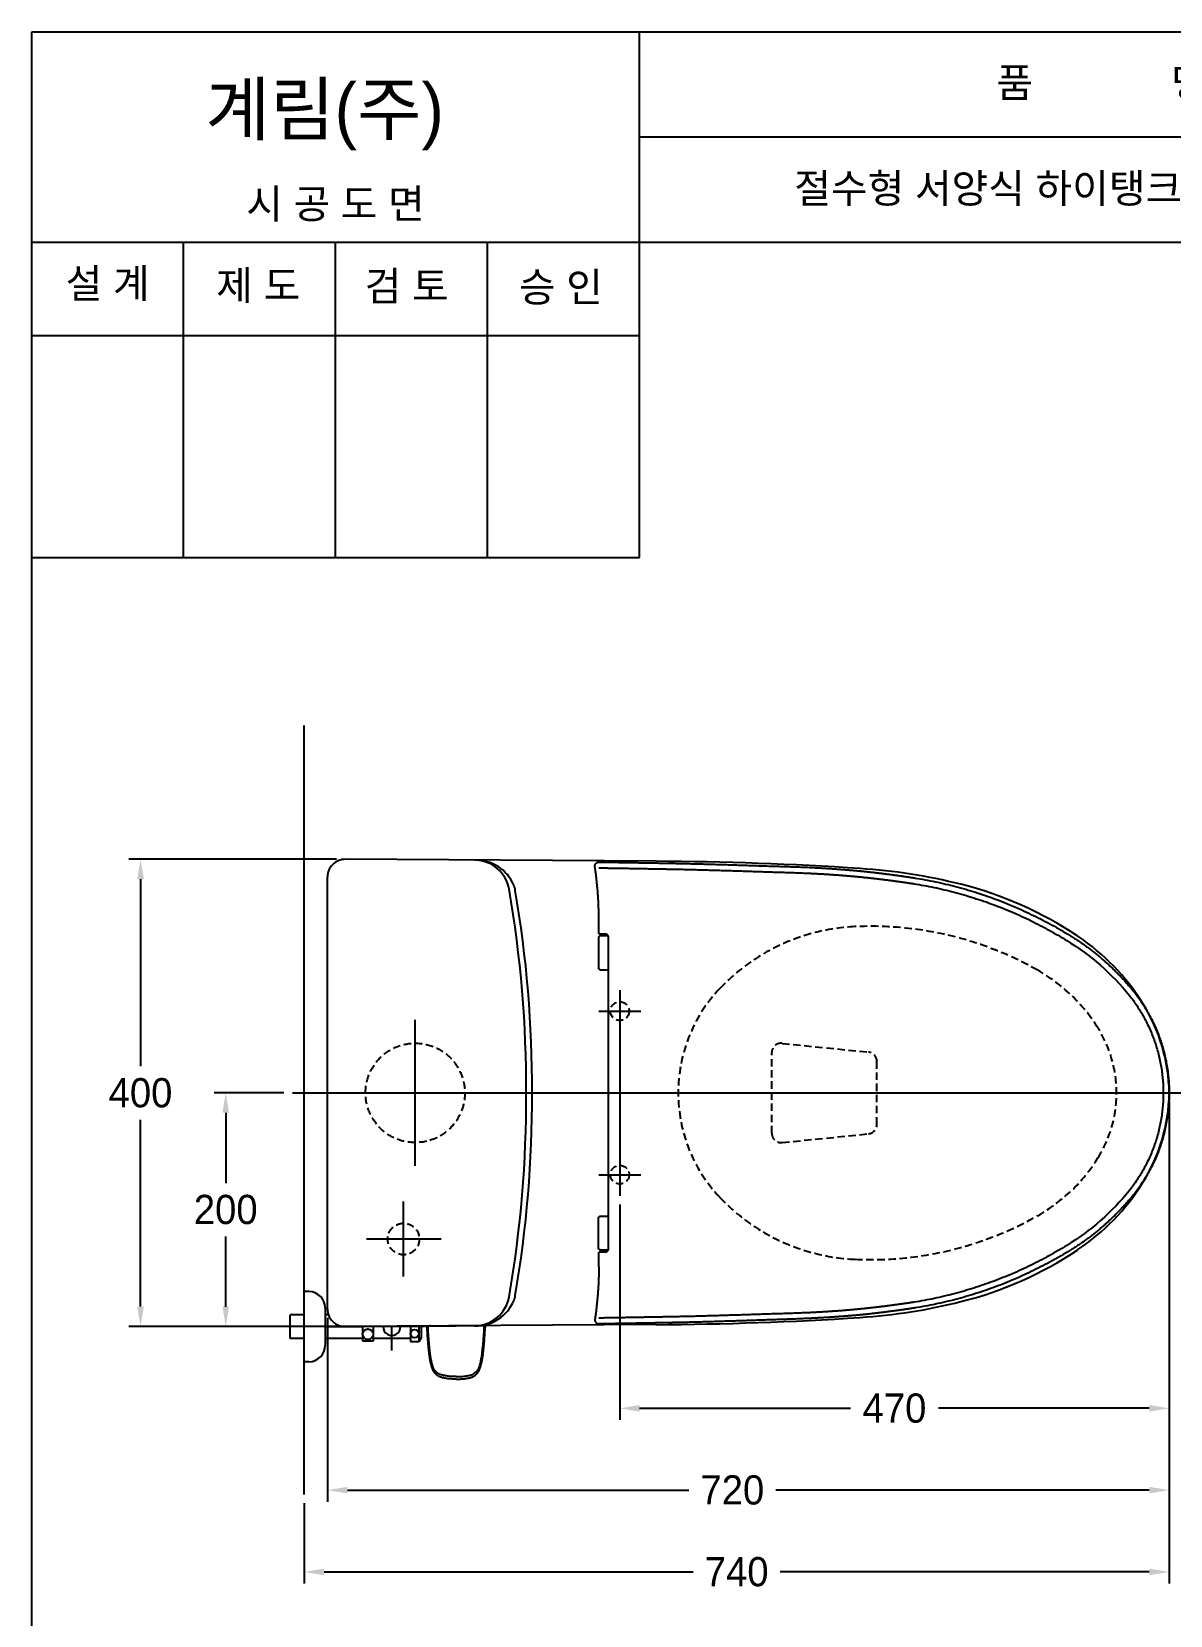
# Model space of a CAD drawing. Header units: millimetres. Extents: x 0 to 1800, y -67 to 2530.
# Drawn here: x 0 to 974, y 1175 to 2530 of the extents above; entities that cross this region are included whole.
import ezdxf
from ezdxf.enums import TextEntityAlignment as Align
from ezdxf.lldxf.tags import DXFTag

# ---------------------------------------------------------------- set-up
doc = ezdxf.new("R2010")
doc.units = ezdxf.units.MM
doc.linetypes.add('DASHED2', pattern=[9.525, 6.35, -3.175])
doc.layers.get('Defpoints').update_dxf_attribs({"color": 1})
for name, color, linetype in [('TEXT', 7, 'Continuous'), ('내부선 및 부속', 4, 'Continuous'), ('도각라인', 255, 'Continuous'), ('외형선', 3, 'Continuous'), ('점선', 6, 'DASHED2'), ('중심선', 1, 'DASHED'), ('치수선', 7, 'Continuous')]:
    doc.layers.add(name, color=color, linetype=linetype)
doc.styles.add('____', font='')
doc.styles.add('타이틀', font='H2GTRM.TTF', dxfattribs={"height": 25})
doc.styles.get('____').set_extended_font_data('굴림')
tags = doc.linetypes.add('DASHDOT', pattern=[70, 31, -13, 13, -13]).pattern_tags.tags
tags[10:11] = [DXFTag(74, 4), DXFTag(75, 0), DXFTag(340, '0'), DXFTag(46, 0.0), DXFTag(50, 0.0), DXFTag(44, 0.0), DXFTag(45, 0.0)]
tags[8:9] = [DXFTag(74, 4), DXFTag(75, 0), DXFTag(340, '0'), DXFTag(46, 0.0), DXFTag(50, 0.0), DXFTag(44, 0.0), DXFTag(45, 0.0)]
tags[6:7] = [DXFTag(74, 4), DXFTag(75, 0), DXFTag(340, '0'), DXFTag(46, 0.0), DXFTag(50, 0.0), DXFTag(44, 0.0), DXFTag(45, 0.0)]
tags[4:5] = [DXFTag(74, 4), DXFTag(75, 0), DXFTag(340, '0'), DXFTag(46, 0.0), DXFTag(50, 0.0), DXFTag(44, 0.0), DXFTag(45, 0.0)]
tags = doc.linetypes.add('DASHED', pattern=[25.72, 12.86, -12.86]).pattern_tags.tags
tags[6:7] = [DXFTag(74, 4), DXFTag(75, 0), DXFTag(340, '0'), DXFTag(46, 0.0), DXFTag(50, 0.0), DXFTag(44, 0.0), DXFTag(45, 0.0)]
tags[4:5] = [DXFTag(74, 4), DXFTag(75, 0), DXFTag(340, '0'), DXFTag(46, 0.0), DXFTag(50, 0.0), DXFTag(44, 0.0), DXFTag(45, 0.0)]
doc.dimstyles.new('MSADIM', dxfattribs={"dimtxt": 33, "dimasz": 17, "dimexe": 10, "dimexo": 7.5, "dimgap": 10, "dimtad": 0, "dimtih": 1, "dimtoh": 1, "dimdec": 0, "dimzin": 1, "dimdsep": 46, "dimtxsty": '____', "dimcen": 11.25, "dimadec": 0, "dimazin": 0, "dimtfac": 1, "dimtdec": 0, "dimtix": 1, "dimtmove": 0, "dimatfit": 3, "dimfxl": 1, "dimtolj": 1, "dimtzin": 1, "dimarcsym": 0})

# ---------------------------------------------------------------- blocks, each defined once
blk = doc.blocks.new('*D8')
at = {"layer": 'Defpoints', "color": 0, "linetype": 'Continuous', "transparency": 16777216}
for p in [(268.2, 1821.7), (93.1, 1421.9), (268.2, 1421.9)]:
    blk.add_point(p, dxfattribs=at)
at = {"layer": '치수선', "color": 0, "linetype": 'Continuous', "lineweight": -2, "transparency": 16777216}
for p, q in [((260.7, 1821.7), (83.1, 1821.7)), ((93.1, 1804.7), (93.1, 1644.6)), ((93.1, 1438.9), (93.1, 1598.9)), ((260.7, 1421.9), (83.1, 1421.9))]:
    blk.add_line(p, q, dxfattribs=at)
at = {"layer": '치수선', "color": 0, "linetype": 'Continuous', "transparency": 16777216}
for points in [[(90.3, 1804.7), (96, 1804.7), (93.1, 1821.7)], [(90.3, 1438.9), (96, 1438.9), (93.1, 1421.9)]]:
    blk.add_solid(points, dxfattribs=at)
at = {"layer": '치수선', "color": 0, "linetype": 'Continuous', "transparency": 16777216, "insert": (93.1, 1621.8), "char_height": 25, "attachment_point": 5, "style": '____'}
blk.add_mtext('\\A1;400', dxfattribs=at)
blk = doc.blocks.new('*D9')
at = {"layer": 'Defpoints', "color": 0, "linetype": 'Continuous', "transparency": 16777216}
for p in [(973.1, 1621.8), (503.1, 1533.8), (973.1, 1351.9)]:
    blk.add_point(p, dxfattribs=at)
at = {"layer": '치수선', "color": 0, "linetype": 'Continuous', "lineweight": -2, "transparency": 16777216}
for p, q in [((973.1, 1614.3), (973.1, 1341.9)), ((503.1, 1526.3), (503.1, 1341.9)), ((520.1, 1351.9), (700.5, 1351.9)), ((956.1, 1351.9), (775.8, 1351.9))]:
    blk.add_line(p, q, dxfattribs=at)
at = {"layer": '치수선', "color": 0, "linetype": 'Continuous', "transparency": 16777216}
for points in [[(520.1, 1354.7), (520.1, 1349), (503.1, 1351.9)], [(956.1, 1354.7), (956.1, 1349), (973.1, 1351.9)]]:
    blk.add_solid(points, dxfattribs=at)
at = {"layer": '치수선', "color": 0, "linetype": 'Continuous', "transparency": 16777216, "insert": (738.1, 1351.9), "char_height": 25, "attachment_point": 5, "style": '____'}
blk.add_mtext('\\A1;470', dxfattribs=at)
blk = doc.blocks.new('*D10')
at = {"layer": 'Defpoints', "color": 0, "linetype": 'Continuous', "transparency": 16777216}
for p in [(973.1, 1621.8), (253.1, 1436.8), (973.1, 1281.9)]:
    blk.add_point(p, dxfattribs=at)
at = {"layer": '치수선', "color": 0, "linetype": 'Continuous', "lineweight": -2, "transparency": 16777216}
for p, q in [((973.1, 1614.3), (973.1, 1271.9)), ((253.1, 1429.3), (253.1, 1271.9)), ((270.1, 1281.9), (562.3, 1281.9)), ((956.1, 1281.9), (636.6, 1281.9))]:
    blk.add_line(p, q, dxfattribs=at)
at = {"layer": '치수선', "color": 0, "linetype": 'Continuous', "transparency": 16777216}
for points in [[(270.1, 1284.7), (270.1, 1279), (253.1, 1281.9)], [(956.1, 1284.7), (956.1, 1279), (973.1, 1281.9)]]:
    blk.add_solid(points, dxfattribs=at)
at = {"layer": '치수선', "color": 0, "linetype": 'Continuous', "transparency": 16777216, "insert": (599.4, 1281.9), "char_height": 25, "attachment_point": 5, "style": '____'}
blk.add_mtext('\\A1;720', dxfattribs=at)
blk = doc.blocks.new('*D11')
at = {"layer": 'Defpoints', "color": 0, "linetype": 'Continuous', "transparency": 16777216}
for p in [(973.1, 1296.3), (233.1, 1278.1), (233.1, 1211.9)]:
    blk.add_point(p, dxfattribs=at)
at = {"layer": '치수선', "color": 0, "linetype": 'Continuous', "lineweight": -2, "transparency": 16777216}
for p, q in [((973.1, 1288.8), (973.1, 1201.9)), ((233.1, 1270.6), (233.1, 1201.9)), ((250.1, 1211.9), (566, 1211.9)), ((956.1, 1211.9), (640.3, 1211.9))]:
    blk.add_line(p, q, dxfattribs=at)
at = {"layer": '치수선', "color": 0, "linetype": 'Continuous', "transparency": 16777216}
for points in [[(250.1, 1214.7), (250.1, 1209), (233.1, 1211.9)], [(956.1, 1214.7), (956.1, 1209), (973.1, 1211.9)]]:
    blk.add_solid(points, dxfattribs=at)
at = {"layer": '치수선', "color": 0, "linetype": 'Continuous', "transparency": 16777216, "insert": (603.1, 1211.9), "char_height": 25, "attachment_point": 5, "style": '____'}
blk.add_mtext('\\A1;740', dxfattribs=at)
blk = doc.blocks.new('*D12')
at = {"layer": 'Defpoints', "color": 0, "linetype": 'Continuous', "transparency": 16777216}
for p in [(166, 1621.8), (223.1, 1621.8), (283.1, 1421.8)]:
    blk.add_point(p, dxfattribs=at)
at = {"layer": '치수선', "color": 0, "linetype": 'Continuous', "lineweight": -2, "transparency": 16777216}
for p, q in [((215.6, 1621.8), (156, 1621.8)), ((166, 1604.8), (166, 1544.7)), ((166, 1438.8), (166, 1499)), ((275.6, 1421.8), (156, 1421.8))]:
    blk.add_line(p, q, dxfattribs=at)
at = {"layer": '치수선', "color": 0, "linetype": 'Continuous', "transparency": 16777216}
for points in [[(163.2, 1604.8), (168.8, 1604.8), (166, 1621.8)], [(163.2, 1438.8), (168.8, 1438.8), (166, 1421.8)]]:
    blk.add_solid(points, dxfattribs=at)
at = {"layer": '치수선', "color": 0, "linetype": 'Continuous', "transparency": 16777216, "insert": (166, 1521.9), "char_height": 25, "attachment_point": 5, "style": '____'}
blk.add_mtext('\\A1;200', dxfattribs=at)

msp = doc.modelspace()

# ---------------------------------------------------------------- linework, layer by layer
at = {"layer": '내부선 및 부속', "linetype": 'Continuous'}
for p, q in [((491.1, 1757.7), (487.3, 1757.7)), ((487.3, 1485.8), (491.1, 1485.8)), ((237.1, 1451.8), (233.1, 1451.8)), ((251.1, 1437.8), (251.1, 1405.8)), ((221.1, 1411.5), (221.1, 1432)), ((233.1, 1432), (221.1, 1432)), ((253.9, 1432), (251.1, 1432)), ((233.1, 1411.5), (221.1, 1411.5)), ((283.1, 1411.5), (251.1, 1411.5)), ((283.1, 1421.9), (283.1, 1409.3)), ((336.1, 1421.8), (283.1, 1421.8)), ((292.1, 1422), (292.1, 1409.3)), ((324.1, 1411.5), (292.1, 1411.5)), ((300.6, 1421.8), (300.6, 1422.1)), ((315.6, 1421.7), (315.6, 1422.1)), ((324.1, 1422.2), (324.1, 1408.8)), ((331.1, 1422.2), (331.1, 1408.8)), ((333.2, 1412.1), (331.1, 1408.8)), ((333.2, 1422.3), (333.2, 1412.1)), ((338.1, 1422.4), (363.1, 1422.4)), ((343, 1422.4), (343.5, 1422.4)), ((388.1, 1422.4), (363.1, 1422.4)), ((292.1, 1409.3), (283.1, 1409.3)), ((331.1, 1408.8), (324.1, 1408.8)), ((237.1, 1391.8), (233.1, 1391.8))]:
    msp.add_line(p, q, dxfattribs=at)
for centre, radius in [((287.6, 1415.3), 4.5), ((327.6, 1415.8), 3.5)]:
    msp.add_circle(centre, radius, dxfattribs=at)
for centre, radius, start, end in [((237.1, 1437.8), 14, 0, 90), ((308.1, 1421.8), 7.5, 180.0532, 0.0539), ((237.1, 1405.8), 14, 270, 360)]:
    msp.add_arc(centre, radius, start, end, dxfattribs=at)
for points, weights, knots in [([(481.8, 1815.4), (481.6, 1817), (482.7, 1818.2), (483.7, 1819.4), (485.3, 1819.4)], [1, 0.907059737904, 1, 0.907059737904, 1], [0, 0, 0, 0.5, 0.5, 1, 1, 1]), ([(486.8, 1727.2), (486.7, 1727.2), (488, 1727.2), (489.7, 1727.2), (493.5, 1727.2)], [0.948264024662, 0.949538378487, 1, 0.92994146884, 0.954692545326], [0, 0, 0, 0.418699, 0.418699, 1, 1, 1]), ([(939.1, 1705.2), (968.1, 1668.5), (968.1, 1621.8), (968.1, 1575), (939.1, 1538.3)], [1, 0.944423432902, 0.999999959022, 0.944423432902, 1], [0, 0, 0, 0.5, 0.5, 1, 1, 1]), ([(486.8, 1516.3), (486.7, 1516.3), (488, 1516.3), (489.7, 1516.3), (493.5, 1516.3)], [0.948264024662, 0.949538378487, 1, 0.92994146884, 0.954692545326], [0, 0, 0, 0.418699, 0.418699, 1, 1, 1]), ([(481.8, 1428.1), (481.6, 1426.5), (482.7, 1425.3), (483.7, 1424.1), (485.3, 1424.1)], [1, 0.907059737904, 1, 0.907059737904, 1], [0, 0, 0, 0.5, 0.5, 1, 1, 1])]:
    msp.add_rational_spline(points, weights, degree=2, knots=knots, dxfattribs=at)
for points, weights in [([(485.3, 1819.4), (517.4, 1818.9), (549.5, 1818.3)], [1, 0.99999695411, 1]), ([(485.2, 1770.4), (485.2, 1793), (481.8, 1815.4)], [1, 0.997221378608, 1]), ([(485.3, 1814.4), (517.3, 1813.9), (549.4, 1813.3)], [1, 0.99999695411, 1]), ([(664.9, 1809.8), (689.3, 1808.7), (713.5, 1806.2)], [1, 0.99959741719, 1]), ([(665.1, 1814.8), (689.6, 1813.7), (714, 1811.2)], [1, 0.99959741719, 1]), ([(755.7, 1805.7), (826.9, 1794.4), (888.2, 1756.5)], [1, 0.980395119628, 1]), ([(754.9, 1800.8), (825.1, 1789.6), (885.5, 1752.2)], [1, 0.980395119628, 1]), ([(486.8, 1756.2), (484.8, 1756.2), (484.8, 1754.2)], [1, 0.707443775007, 1]), ([(486.2, 1757.7), (485.2, 1757.7), (485.2, 1758.7)], [1, 0.707206904286, 1]), ([(493.5, 1754.7), (493.7, 1757.3), (491.1, 1757.7)], [1, 0.737410182477, 1]), ([(484.8, 1729.2), (484.8, 1727.2), (486.8, 1727.2)], [0.999999999069, 0.70761623639, 1]), ([(943, 1708.3), (973.1, 1670.3), (973.1, 1621.8)], [1, 0.944423432902, 0.999999959022]), ([(973.1, 1621.8), (973.1, 1573.2), (943, 1535.2)], [0.999999959022, 0.944423432902, 1]), ([(484.8, 1514.3), (484.8, 1516.3), (486.8, 1516.3)], [0.999999999069, 0.70761623639, 1]), ([(885.5, 1491.3), (825.1, 1453.9), (754.9, 1442.7)], [1, 0.980395119628, 1]), ([(486.8, 1487.3), (484.8, 1487.3), (484.8, 1489.3)], [1, 0.707443775007, 1]), ([(485.2, 1484.8), (485.2, 1485.8), (486.2, 1485.8)], [1, 0.707206904286, 1]), ([(491.1, 1485.8), (493.7, 1486.2), (493.5, 1488.8)], [1, 0.737410182477, 1]), ([(888.2, 1487), (826.9, 1449.1), (755.7, 1437.8)], [1, 0.980395119628, 1]), ([(485.2, 1473.1), (485.2, 1450.5), (481.8, 1428.1)], [1, 0.997221378608, 1]), ([(713.5, 1437.3), (689.3, 1434.8), (664.9, 1433.7)], [1, 0.99959741719, 1]), ([(549.4, 1430.2), (517.3, 1429.6), (485.3, 1429.1)], [1, 0.99999695411, 1]), ([(549.5, 1425.2), (517.4, 1424.6), (485.3, 1424.1)], [1, 0.99999695411, 1]), ([(714, 1432.3), (689.6, 1429.9), (665.1, 1428.8)], [1, 0.99959741719, 1]), ([(341.1, 1422.4), (341.4, 1422.4), (341.7, 1422.4)], [1, 0.999996816794, 1])]:
    msp.add_rational_spline(points, weights, degree=2, dxfattribs=at)
for points, degree in [([(549.5, 1818.3), (572.6, 1817.8), (595.8, 1817.3), (618.9, 1816.1), (642, 1815.8), (665.1, 1814.8)], 5), ([(549.4, 1813.3), (572.5, 1812.8), (595.6, 1812.3), (618.7, 1811.1), (641.9, 1810.8), (664.9, 1809.8)], 5), ([(713.5, 1806.2), (721.8, 1805.3), (730.1, 1804.4), (738.4, 1803.2), (746.7, 1802.1), (754.9, 1800.8)], 5), ([(714, 1811.2), (722.4, 1810.3), (730.7, 1809.4), (739, 1808.1), (747.4, 1807.1), (755.7, 1805.7)], 5), ([(485.2, 1758.7), (485.2, 1764.6), (485.2, 1770.4)], 2), ([(484.8, 1754.2), (484.8, 1741.7), (484.8, 1729.2)], 2), ([(487.3, 1757.7), (486.7, 1757.7), (486.2, 1757.7)], 2), ([(493.1, 1756.2), (490, 1756.2), (486.8, 1756.2)], 2), ([(493.5, 1621.8), (493.5, 1688.2), (493.5, 1754.7)], 2), ([(493.5, 1621.8), (493.5, 1688.2), (493.5, 1754.7)], 2), ([(888.2, 1756.5), (900.6, 1748.8), (912.6, 1740.5), (923.4, 1730), (934, 1719.7), (943, 1708.3)], 5), ([(493.5, 1488.8), (493.5, 1555.3), (493.5, 1621.8)], 2), ([(493.5, 1488.8), (493.5, 1555.3), (493.5, 1621.8)], 2), ([(943, 1535.2), (934, 1523.8), (923.4, 1513.5), (912.6, 1503), (900.6, 1494.7), (888.2, 1487)], 5), ([(484.8, 1489.3), (484.8, 1501.8), (484.8, 1514.3)], 2), ([(485.2, 1473.1), (485.2, 1479), (485.2, 1484.8)], 2), ([(486.2, 1485.8), (486.7, 1485.8), (487.3, 1485.8)], 2), ([(493.1, 1487.3), (490, 1487.3), (486.8, 1487.3)], 2), ([(754.9, 1442.7), (746.7, 1441.4), (738.4, 1440.3), (730.1, 1439.1), (721.8, 1438.2), (713.5, 1437.3)], 5), ([(755.7, 1437.8), (747.4, 1436.4), (739, 1435.4), (730.7, 1434.2), (722.4, 1433.2), (714, 1432.3)], 5), ([(664.9, 1433.7), (641.9, 1432.7), (618.7, 1432.4), (595.6, 1431.2), (572.5, 1430.7), (549.4, 1430.2)], 5), ([(665.1, 1428.8), (642, 1427.7), (618.9, 1427.4), (595.8, 1426.2), (572.6, 1425.7), (549.5, 1425.2)], 5), ([(339.1, 1422.4), (341.1, 1422.4)], 1), ([(363.2, 1379), (363.2, 1379), (363.2, 1379), (363.1, 1379)], 3), ([(363.2, 1378.2), (363.2, 1378.2), (363.2, 1378.2), (363.2, 1378.2)], 3)]:
    msp.add_open_spline(points, degree=degree, dxfattribs=at)
for points, knots in [([(885.5, 1752.2), (895.7, 1745.9), (905.3, 1739), (914.3, 1731), (923.3, 1723.1), (931.8, 1714.4), (939.1, 1705.2)], [0, 0, 0, 0, 0.5, 0.5, 0.5, 1, 1, 1, 1]), ([(939.1, 1538.3), (931.8, 1529.1), (923.3, 1520.5), (914.3, 1512.5), (905.3, 1504.5), (895.7, 1497.6), (885.5, 1491.3)], [0, 0, 0, 0, 0.5, 0.5, 0.5, 1, 1, 1, 1]), ([(342.6, 1386.8), (342.5, 1387), (342.3, 1387.6), (341.9, 1388.7), (341.6, 1390), (341.3, 1391.4), (341, 1392.8), (340.7, 1394.4), (340.5, 1396.1), (340.2, 1397.9), (340, 1399.5), (339.8, 1401.1), (339.7, 1402.7), (339.5, 1404.2), (339.4, 1405.5), (339.3, 1406.7), (339.2, 1407.7), (339.1, 1408.9), (339, 1410.3), (338.9, 1411.7), (338.7, 1413.4), (338.6, 1415), (338.6, 1416), (338.1, 1422.4)], [0.4443298, 0.4443298, 0.4443298, 0.4443298, 0.4589797, 0.4815827, 0.5048876, 0.5340935, 0.5618612, 0.5882393, 0.6241734, 0.6572529, 0.6876417, 0.7171131, 0.7462219, 0.7749699, 0.8035421, 0.8203491, 0.8398059, 0.8619119, 0.8866663, 0.9140683, 0.9441164, 0.9829258, 1, 1, 1, 1]), ([(363, 1379), (361.9, 1379.1), (359.4, 1379.1), (356.4, 1379.3), (353.9, 1379.7), (352.2, 1380), (350.4, 1380.5), (348.7, 1381.1), (347.1, 1382.1), (346, 1383.1), (345.1, 1384), (344.4, 1384.9), (343.7, 1386.2), (343.1, 1387.8), (342.5, 1389.7), (342.1, 1391.5), (341.6, 1394), (341.1, 1397.2), (340.5, 1402), (340, 1408.1), (339.4, 1415.1), (339.1, 1420), (339, 1422.4)], [0, 0, 0, 0, 0.058286, 0.126984, 0.155345, 0.186487, 0.218178, 0.249825, 0.281157, 0.313988, 0.328069, 0.344797, 0.370256, 0.402277, 0.436768, 0.469269, 0.500484, 0.563215, 0.63621, 0.750221, 0.875112, 1, 1, 1, 1]), ([(341.1, 1422.4), (341.1, 1422.4), (341, 1422.4), (340.9, 1422.4), (340.7, 1422.4), (340.6, 1422.4), (340.4, 1422.4), (340.3, 1422.4), (340.3, 1422.4), (340.2, 1422.4)], [0, 0, 0, 0, 0.009402, 0.174502, 0.339602, 0.504701, 0.669801, 0.8349, 1, 1, 1, 1]), ([(341.7, 1422.4), (342.6, 1422.4), (343.6, 1422.4), (344.7, 1422.4), (344.9, 1422.4), (345, 1422.4)], [0, 0, 0, 0, 0.851122, 0.851122, 1, 1, 1, 1]), ([(363.2, 1379), (364.4, 1379.1), (366.9, 1379.1), (369.9, 1379.3), (372.4, 1379.7), (374.1, 1380), (375.9, 1380.5), (377.6, 1381.1), (379.2, 1382.1), (380.3, 1383.1), (381.2, 1384), (381.8, 1384.9), (382.6, 1386.2), (383.2, 1387.8), (383.7, 1389.7), (384.2, 1391.5), (384.6, 1394), (385.2, 1397.2), (385.7, 1402), (386.3, 1408.1), (386.9, 1415.1), (387.2, 1420), (387.3, 1422.4)], [0, 0, 0, 0, 0.058286, 0.126984, 0.155345, 0.186487, 0.218178, 0.249825, 0.281157, 0.313988, 0.328069, 0.344797, 0.370256, 0.402277, 0.436768, 0.469269, 0.500484, 0.563215, 0.63621, 0.750221, 0.875112, 1, 1, 1, 1]), ([(384.6, 1422.4), (383.7, 1422.4), (382.7, 1422.4), (381.6, 1422.4), (381.4, 1422.4), (381.2, 1422.4)], [0, 0, 0, 0, 0.851122, 0.851122, 1, 1, 1, 1]), ([(383.7, 1386.8), (383.8, 1387), (384, 1387.6), (384.3, 1388.7), (384.7, 1390), (385, 1391.4), (385.3, 1392.8), (385.6, 1394.4), (385.8, 1396.1), (386.1, 1397.9), (386.3, 1399.5), (386.4, 1401.1), (386.6, 1402.7), (386.8, 1404.2), (386.9, 1405.5), (387, 1406.7), (387.1, 1407.7), (387.2, 1408.9), (387.3, 1410.3), (387.4, 1411.7), (387.5, 1413.4), (387.6, 1415), (387.7, 1416), (388.1, 1422.4)], [0.4443298, 0.4443298, 0.4443298, 0.4443298, 0.4589797, 0.4815827, 0.5048876, 0.5340935, 0.5618612, 0.5882393, 0.6241734, 0.6572529, 0.6876417, 0.7171131, 0.7462219, 0.7749699, 0.8035421, 0.8203491, 0.8398059, 0.8619119, 0.8866663, 0.9140683, 0.9441164, 0.9829258, 1, 1, 1, 1]), ([(351.4, 1378), (351.1, 1378.1), (350.5, 1378.3), (349.6, 1378.6), (348.8, 1379), (348.1, 1379.3), (347.7, 1379.6), (347.4, 1379.8), (347.2, 1379.9), (347.1, 1380), (346.9, 1380.1), (346.7, 1380.3), (346.4, 1380.6), (346, 1381), (345.5, 1381.4), (345.1, 1381.8), (344.8, 1382.2), (344.6, 1382.5), (344.4, 1382.7), (344.3, 1382.9), (344.2, 1383.1), (344, 1383.4), (343.8, 1383.7), (343.5, 1384.3), (343.3, 1384.8), (343, 1385.5), (342.8, 1386.1), (342.7, 1386.5), (342.6, 1386.8), (342.6, 1386.8)], [0, 0, 0, 0, 0.0222299, 0.0469701, 0.067678, 0.0842635, 0.0966476, 0.1036988, 0.1078024, 0.1116374, 0.1169672, 0.123791, 0.1321084, 0.145615, 0.1613721, 0.1756114, 0.187214, 0.1961913, 0.2024235, 0.2066269, 0.2114006, 0.2170501, 0.2286199, 0.2426598, 0.2581649, 0.2737612, 0.2894497, 0.3052534, 0.3063388, 0.3063388, 0.3063388, 0.3063388]), ([(374.9, 1378), (375.2, 1378.1), (375.8, 1378.3), (376.7, 1378.6), (377.5, 1379), (378.2, 1379.3), (378.6, 1379.6), (378.9, 1379.8), (379.1, 1379.9), (379.2, 1380), (379.4, 1380.1), (379.6, 1380.3), (379.9, 1380.6), (380.3, 1381), (380.8, 1381.4), (381.2, 1381.8), (381.5, 1382.2), (381.7, 1382.5), (381.9, 1382.7), (382, 1382.9), (382.1, 1383.1), (382.3, 1383.4), (382.5, 1383.7), (382.8, 1384.3), (383, 1384.8), (383.3, 1385.5), (383.5, 1386.1), (383.6, 1386.5), (383.7, 1386.8), (383.7, 1386.8)], [0, 0, 0, 0, 0.0222299, 0.0469701, 0.067678, 0.0842635, 0.0966476, 0.1036988, 0.1078024, 0.1116374, 0.1169672, 0.123791, 0.1321084, 0.145615, 0.1613721, 0.1756114, 0.187214, 0.1961913, 0.2024235, 0.2066269, 0.2114006, 0.2170501, 0.2286199, 0.2426598, 0.2581649, 0.2737612, 0.2894497, 0.3052534, 0.3063388, 0.3063388, 0.3063388, 0.3063388]), ([(363.1, 1376.9), (363, 1376.9), (362.3, 1376.9), (360.8, 1376.9), (359, 1377), (357.4, 1377.1), (356, 1377.2), (354.5, 1377.4), (353, 1377.7), (352, 1377.9), (351.4, 1378)], [0.8217137, 0.8217137, 0.8217137, 0.8217137, 0.8261667, 0.8558294, 0.8874181, 0.9082839, 0.9299476, 0.9524233, 0.9757561, 1, 1, 1, 1]), ([(363.1, 1376.9), (363.2, 1376.9), (364, 1376.9), (365.4, 1376.9), (367.3, 1377), (368.9, 1377.1), (370.3, 1377.2), (371.8, 1377.4), (373.3, 1377.7), (374.3, 1377.9), (374.8, 1378)], [0.8217137, 0.8217137, 0.8217137, 0.8217137, 0.8261667, 0.8558294, 0.8874181, 0.9082839, 0.9299476, 0.9524233, 0.9757561, 1, 1, 1, 1])]:
    msp.add_open_spline(points, degree=3, knots=knots, dxfattribs=at)
at = {"layer": '도각라인', "color": 7}
for p, q in [((0, 0), (0, 2530)), ((0, 2530), (1800, 2530)), ((520, 2080), (520, 2530)), ((520, 2440), (1800, 2440)), ((0, 2350), (1800, 2350)), ((130, 2080), (130, 2350)), ((260, 2080), (260, 2350)), ((390, 2080), (390, 2350)), ((0, 2270), (520, 2270)), ((0, 2080), (520, 2080))]:
    msp.add_line(p, q, dxfattribs=at)
at = {"layer": '외형선', "linetype": 'Continuous'}
for p, q in [((233.1, 1278.1), (233.1, 1936.1)), ((534.2, 1820), (268.2, 1821.7)), ((253.1, 1436.8), (253.1, 1806.7)), ((534.2, 1423.5), (268.2, 1421.9)), ((251.1, 1421.8), (206.1, 1421.8)), ((251.1, 1421.8), (283.1, 1421.8))]:
    msp.add_line(p, q, dxfattribs=at)
for centre, radius, start, end in [((268.1, 1806.7), 15, 89.6448, 180), ((378.9, 1791), 30, 9.8274, 89.6448), ((380.2, 1786), 35, 22.7297, 91.7358), ((515.6, -1179.9), 3000, 86.3094, 89.6448), ((677.9, 1334.8), 480, 75.8928, 86.3094), ((-576.9, 1625.4), 1000, 359.7903, 9.8274), ((394, 1791.8), 20, 9.7241, 22.7297), ((-576.9, 1625.4), 1005, 359.7903, 9.7241), ((716.9, 1490), 320, 56.179, 75.8928), ((789.2, 1598), 190, 31.9805, 56.179), ((823.2, 1619.2), 150, 0.9876, 31.9965), ((-576.9, 1618.1), 1000, 350.1726, 0.2097), ((-576.9, 1618.1), 1005, 350.2759, 0.2097), ((823.2, 1624.3), 150, 328.0035, 359.0124), ((789.2, 1645.5), 190, 303.821, 328.0195), ((716.9, 1753.5), 320, 284.1072, 303.821), ((268.1, 1436.8), 15, 180, 270.3552), ((378.9, 1452.5), 30, 270.3552, 350.1726), ((380.2, 1457.5), 35, 268.2642, 337.2703), ((394, 1451.7), 20, 337.2703, 350.2759), ((677.9, 1908.7), 480, 273.6906, 284.1072), ((515.6, 4423.4), 3000, 270.3552, 273.6906)]:
    msp.add_arc(centre, radius, start, end, dxfattribs=at)
at = {"layer": '점선'}
for p, q in [((633.1, 1587.3), (633.1, 1656.3)), ((641.9, 1664.2), (715.9, 1656.7)), ((723.1, 1594.8), (723.1, 1648.8)), ((641.9, 1579.3), (715.9, 1586.8))]:
    msp.add_line(p, q, dxfattribs=at)
for centre, radius in [((503.1, 1691.8), 8), ((328.1, 1621.8), 42.5), ((503.1, 1551.8), 8), ((318.1, 1496.8), 13.5)]:
    msp.add_circle(centre, radius, dxfattribs=at)
for centre, radius, start, end in [((712.2, 1594.3), 170, 92.6557, 136.5923), ((717.8, 1474.4), 290, 60.4773, 92.6557), ((789.2, 1600.6), 145, 31.9805, 60.4773), ((683.1, 1621.8), 130, 136.5923, 223.4077), ((823.1, 1621.8), 105, 328.0195, 31.9805), ((641.1, 1656.3), 8, 84.2128, 180), ((715.1, 1648.8), 8, 360, 84.2128), ((641.1, 1587.3), 8, 180, 275.7872), ((715.1, 1594.8), 8, 275.7872, 0), ((789.2, 1642.9), 145, 299.5227, 328.0195), ((712.2, 1649.2), 170, 223.4077, 267.3443), ((717.8, 1769.1), 290, 267.3443, 299.5227)]:
    msp.add_arc(centre, radius, start, end, dxfattribs=at)
at = {"layer": '중심선', "linetype": 'DASHDOT'}
for p, q in [((503.1, 1709.8), (503.1, 1533.8)), ((328.1, 1559.3), (328.1, 1684.3)), ((485.1, 1691.8), (521.1, 1691.8)), ((223.1, 1621.8), (1003.1, 1621.8)), ((485.1, 1551.8), (521.1, 1551.8)), ((318.1, 1464.8), (318.1, 1528.8)), ((286.3, 1496.8), (350.3, 1496.8)), ((308.1, 1401.5), (308.1, 1422.1))]:
    msp.add_line(p, q, dxfattribs=at)

# ---------------------------------------------------------------- texts
at = {"layer": 'TEXT', "style": '타이틀'}
for s, p in [('품             명', (915.7, 2486.4)), ('절수형 서양식 하이탱크 일체형 변기', (905.8, 2396)), ('시 공 도 면', (259.9, 2382.7)), ('설 계', (65, 2314.6)), ('제 도', (193.8, 2312.9)), ('검 토', (320.8, 2312.3)), ('승 인', (452.7, 2311.4))]:
    msp.add_text(s, height=25, dxfattribs=at).set_placement(p, align=Align.MIDDLE_CENTER)
msp.add_text('계림(주)', height=44, dxfattribs=at).set_placement((148.7, 2441.8))

# ---------------------------------------------------------------- dimensions: what is measured, and where the dimension line sits
at = {"layer": '치수선', "linetype": 'Continuous'}
for base, p1, p2, picture, middle in [((93.1, 1421.9), (268.2, 1821.7), (268.2, 1421.9), '*D8', (93.1, 1621.8)), ((166, 1621.8), (283.1, 1421.8), (223.1, 1621.8), '*D12', (166, 1521.9))]:
    dim = msp.add_linear_dim(base=base, p1=p1, p2=p2, angle=90, dimstyle='MSADIM', override={"dimtxt": 25}, dxfattribs=at)
    dim.commit()
    dim.dimension.update_dxf_attribs({"geometry": picture, "text_midpoint": middle, "dimtype": 160})
for base, p1, picture, middle in [((973.1, 1281.9), (253.1, 1436.8), '*D10', (599.4, 1281.9)), ((973.1, 1351.9), (503.1, 1533.8), '*D9', (738.1, 1351.9))]:
    dim = msp.add_linear_dim(base=base, p1=p1, p2=(973.1, 1621.8), dimstyle='MSADIM', override={"dimtxt": 25}, dxfattribs=at)
    dim.commit()
    dim.dimension.update_dxf_attribs({"geometry": picture, "text_midpoint": middle, "dimtype": 160})
dim = msp.add_linear_dim(base=(233.1, 1211.9), p1=(973.1, 1296.3), p2=(233.1, 1278.1), dimstyle='MSADIM', override={"dimtxt": 25}, dxfattribs=at)
dim.commit()
dim.dimension.update_dxf_attribs({"geometry": '*D11', "text_midpoint": (603.1, 1211.9)})

doc.saveas('drawing.dxf')
